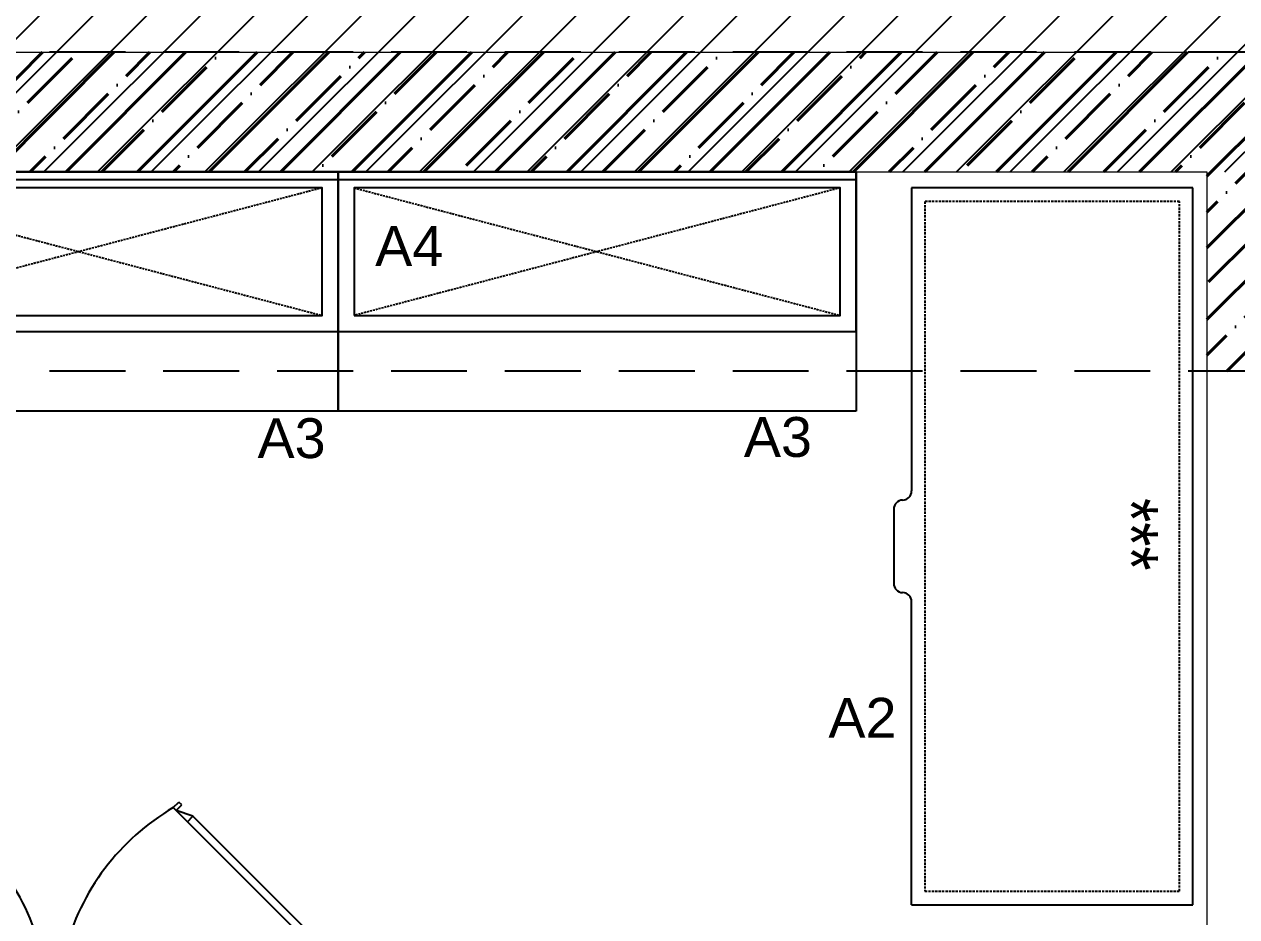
# Model space of a CAD drawing. Header units: millimetres. Extents: x 567392 to 582402, y 4512800 to 4518063.
# Drawn here: x 576116.9 to 576421.2, y 4514425.7 to 4514649.6 of the extents above; entities that cross this region are included whole.
import ezdxf

# ---------------------------------------------------------------- set-up
doc = ezdxf.new("R2010")
doc.units = ezdxf.units.MM
doc.linetypes.add('DASHED', pattern=[0.75, 0.5, -0.25])
doc.linetypes.add('DASHED2', pattern=[9.525, 6.35, -3.175])
for name, color, linetype in [('-DWG_ANA', 7, 'Continuous'), ('a_p1_d', 1, 'DASHED2'), ('yücel-poz no', 7, 'Continuous')]:
    doc.layers.add(name, color=color, linetype=linetype)
for name, color, linetype, lineweight in [('hatch', 251, 'Continuous', 40), ('tefriş', 251, 'Continuous', 13), ('yücel-Ekipman', 4, 'Continuous', 25)]:
    doc.layers.add(name, color=color, linetype=linetype, lineweight=lineweight)
doc.styles.add('ekp-yazı', font='Arial.ttf', dxfattribs={"height": 10})
doc.styles.get("Standard").update_dxf_attribs({"font": 'Arial.ttf'})

# ---------------------------------------------------------------- blocks, each defined once
blk = doc.blocks.new('CTezg.130-60')
for p, q in [((-130, 0), (0, 0)), ((-130, -60), (-130, 0)), ((0, 0), (0, -60)), ((0, -2), (-130, -2)), ((0, -60), (-130, -60))]:
    blk.add_line(p, q)
blk = doc.blocks.new('Frenox Depo Tipi Dolap Çift Kapı')
for p, q in [((0, 0), (0, 81)), ((0, 81), (70, 81)), ((140, 81), (70, 81)), ((140, 0), (140, 81)), ((70, 0), (0, 0)), ((70, 0), (140, 0))]:
    blk.add_line(p, q)
at = {"color": 251}
for p, q in [((3, 4), (3, 78)), ((3, 78), (137, 78)), ((137, 78), (73, 78)), ((137, 4), (137, 78)), ((67, 4), (3, 4)), ((73, 4), (137, 4))]:
    blk.add_line(p, q, dxfattribs=at)
at = {"color": 251, "linetype": 'Continuous'}
for p, q in [((67.05, 4), (2.95, 4)), ((72.95, 4), (137.05, 4)), ((4.95, 0), (34.89, -29.94)), ((7.78, 0), (39.83, -32.06)), ((132.22, 0), (100.17, -32.06)), ((135.05, 0), (105.11, -29.94)), ((36.3, -28.52), (34.89, -29.94)), ((34.89, -29.94), (39.13, -31.35)), ((105.11, -29.94), (100.87, -31.35)), ((103.7, -28.52), (105.11, -29.94)), ((39.13, -31.35), (37.71, -32.76)), ((37.71, -32.76), (38.42, -33.47)), ((39.83, -32.06), (38.42, -33.47)), ((100.17, -32.06), (101.58, -33.47)), ((100.87, -31.35), (102.29, -32.76)), ((102.29, -32.76), (101.58, -33.47))]:
    blk.add_line(p, q, dxfattribs=at)
at = {"linetype": 'Continuous'}
blk.add_line((67.05, 4), (72.95, 4), dxfattribs=at)
at = {"color": 251, "linetype": 'Continuous'}
for centre, radius, start, end in [((8.04, 4.05), 5.1, 180.5333, 232.5968), ((10.06, 18.71), 58.86, 300.387, 345.5223), ((129.94, 18.71), 58.86, 194.4777, 239.613), ((131.96, 4.05), 5.1, 307.4032, 359.4667)]:
    blk.add_arc(centre, radius, start, end, dxfattribs=at)
blk = doc.blocks.new('A$C24456C44')
at = {"color": 45, "linetype": 'DASHED'}
for p, q in [((4, 36), (126, 4)), ((126, 36), (4, 4))]:
    blk.add_line(p, q, dxfattribs=at)
at = {"color": 4}
for points in [[(0, 0), (130, 0), (130, 40), (0, 40)], [(4, 4), (126, 4), (126, 36), (4, 36)]]:
    blk.add_lwpolyline(points, close=True, dxfattribs=at)
blk = doc.blocks.new('DerinD.BlokK. D500.155-63')
for p, q in [((0, 0), (-155.2, 0)), ((-155.2, 0), (-155.2, -63)), ((0, -63), (0, 0)), ((-155.2, -63), (-89.6, -63)), ((0, -63), (-65.6, -63)), ((-87.6, -65), (-87.6, -65)), ((-67.6, -65), (-67.6, -65)), ((-85.6, -67), (-69.6, -67))]:
    blk.add_line(p, q)
at = {"linetype": 'DASHED'}
blk.add_lwpolyline([(-152.2, -60), (-3, -60), (-3, -3), (-152.2, -3)], close=True, dxfattribs=at)
for centre, start, end in [((-89.6, -65), 0, 90), ((-65.6, -65), 90, 180), ((-85.6, -65), 180, 270), ((-69.6, -65), 270, 0)]:
    blk.add_arc(centre, 2, start, end)
at = {"width": 0.8}
blk.add_text('***', height=12, dxfattribs=at).set_placement((-88.03, -19.82))

msp = doc.modelspace()

# ---------------------------------------------------------------- hatches: boundary and pattern name
h = msp.add_hatch()
h.set_pattern_fill('ANSI31', color=256, scale=3, angle=-63.73146)
h.set_pattern_definition([(45, (571410.925, 4512555.281), (-6.735192, 6.735192), [])])
h.paths.add_polyline_path([(574376.734, 4512976.516), (574376.567, 4515062.52), (575616.65, 4515062.52), (575619.65, 4514612.52), (576480.891, 4514612.52), (576478.65, 4514812.52), (576896.65, 4514812.52), (576896.65, 4515169.134), (574276.165, 4515169.134), (574276.165, 4512976.516)])
at = {"layer": 'hatch'}
h = msp.add_hatch(dxfattribs=at)
h.set_pattern_fill('ANSI35', color=256, scale=2)
h.set_pattern_definition([(45, (508294.35, 4492740.441), (-8.9802561, 8.9802561), []), (45, (508303.331, 4492740.441), (-8.9802561, 8.9802561), [15.875, -3.175, 0, -3.175])])
h.paths.add_polyline_path([(576896.65, 4514885.52), (576426.65, 4514885.52), (576426.65, 4514642.52), (576065.65, 4514642.52), (576065.65, 4514612.52), (576413.65, 4514612.52), (576413.65, 4514562.52), (576478.65, 4514562.52), (576478.65, 4514812.556), (576486.303, 4514812.52), (576866.65, 4514812.52), (576866.65, 4514640.52), (576896.65, 4514640.52)])

# ---------------------------------------------------------------- linework, layer by layer
at = {"layer": 'a_p1_d', "ltscale": 3}
for points in [[(576856.65, 4514642.52), (574361.65, 4514642.52)], [(576856.65, 4514562.52), (574396.65, 4514562.52)]]:
    msp.add_lwpolyline(points, dxfattribs=at)
at = {"layer": 'tefriş'}
for p, q in [((576030.65, 4514642.52), (576426.65, 4514642.52)), ((576065.65, 4514612.52), (576413.65, 4514612.52)), ((576413.65, 4514612.52), (576413.65, 4514562.52)), ((576413.65, 4514562.52), (576478.65, 4514562.52)), ((576413.65, 4514562.52), (576413.65, 4514332.52))]:
    msp.add_line(p, q, dxfattribs=at)

# ---------------------------------------------------------------- block references
at = {"layer": '-DWG_ANA'}
for p in [(576065.651, 4514572.521), (576195.651, 4514572.521)]:
    msp.add_blockref('A$C24456C44', p, dxfattribs=at)
at = {"layer": 'yücel-Ekipman'}
for p in [(576195.65, 4514612.52), (576325.65, 4514612.52)]:
    msp.add_blockref('CTezg.130-60', p, dxfattribs=at)
at = {"layer": 'yücel-Ekipman', "xscale": 1.159, "yscale": 1.12, "rotation": 269.9999999999999}
msp.add_blockref('DerinD.BlokK. D500.155-63', (576410.117, 4514428.663), dxfattribs=at)
at = {"layer": 'yücel-Ekipman', "rotation": 179.9999999999545}
msp.add_blockref('Frenox Depo Tipi Dolap Çift Kapı', (576194.13, 4514421), dxfattribs=at)

# ---------------------------------------------------------------- texts
at = {"layer": 'yücel-poz no', "char_height": 10, "attachment_point": 1, "style": 'ekp-yazı'}
for s, insert in [('A4', (576204.955, 4514598.93)), ('A3', (576175.435, 4514550.738)), ('A3', (576297.471, 4514551.039)), ('A2', (576318.683, 4514480.598))]:
    msp.add_mtext_dynamic_manual_height_columns(s, width=12.08661, gutter_width=60, heights=[0], dxfattribs=dict(at, insert=insert))

doc.saveas('drawing.dxf')
